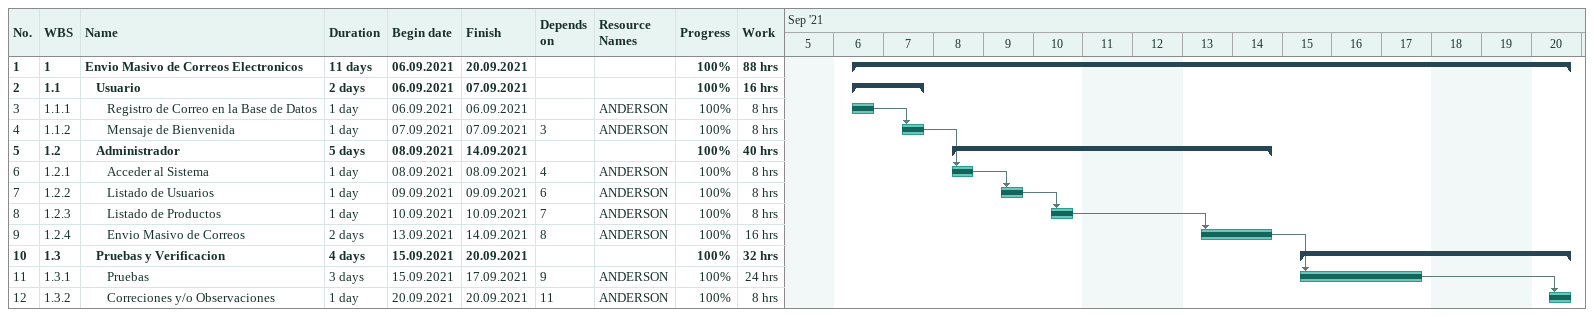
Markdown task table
| ID | WBS | Task | Duration | Start | Finish | Predecessors | Resources | % complete | Work (h) |
|---|---|---|---|---|---|---|---|---|---|
| 1 | 1 | **Envio Masivo de Correos Electronicos** | 11d | 2021-09-06 | 2021-09-20 |  |  | 100 | 88 |
| 2 | 1.1 | **Usuario** | 2d | 2021-09-06 | 2021-09-07 |  |  | 100 | 16 |
| 3 | 1.1.1 | Registro de Correo en la Base de Datos | 1d | 2021-09-06 | 2021-09-06 |  | ANDERSON | 100 | 8 |
| 4 | 1.1.2 | Mensaje de Bienvenida | 1d | 2021-09-07 | 2021-09-07 | 3 | ANDERSON | 100 | 8 |
| 5 | 1.2 | **Administrador** | 5d | 2021-09-08 | 2021-09-14 |  |  | 100 | 40 |
| 6 | 1.2.1 | Acceder al Sistema | 1d | 2021-09-08 | 2021-09-08 | 4 | ANDERSON | 100 | 8 |
| 7 | 1.2.2 | Listado de Usuarios | 1d | 2021-09-09 | 2021-09-09 | 6 | ANDERSON | 100 | 8 |
| 8 | 1.2.3 | Listado de Productos | 1d | 2021-09-10 | 2021-09-10 | 7 | ANDERSON | 100 | 8 |
| 9 | 1.2.4 | Envio Masivo de Correos | 2d | 2021-09-13 | 2021-09-14 | 8 | ANDERSON | 100 | 16 |
| 10 | 1.3 | **Pruebas y Verificacion** | 4d | 2021-09-15 | 2021-09-20 |  |  | 100 | 32 |
| 11 | 1.3.1 | Pruebas | 3d | 2021-09-15 | 2021-09-17 | 9 | ANDERSON | 100 | 24 |
| 12 | 1.3.2 | Correciones y/o Observaciones | 1d | 2021-09-20 | 2021-09-20 | 11 | ANDERSON | 100 | 8 |
